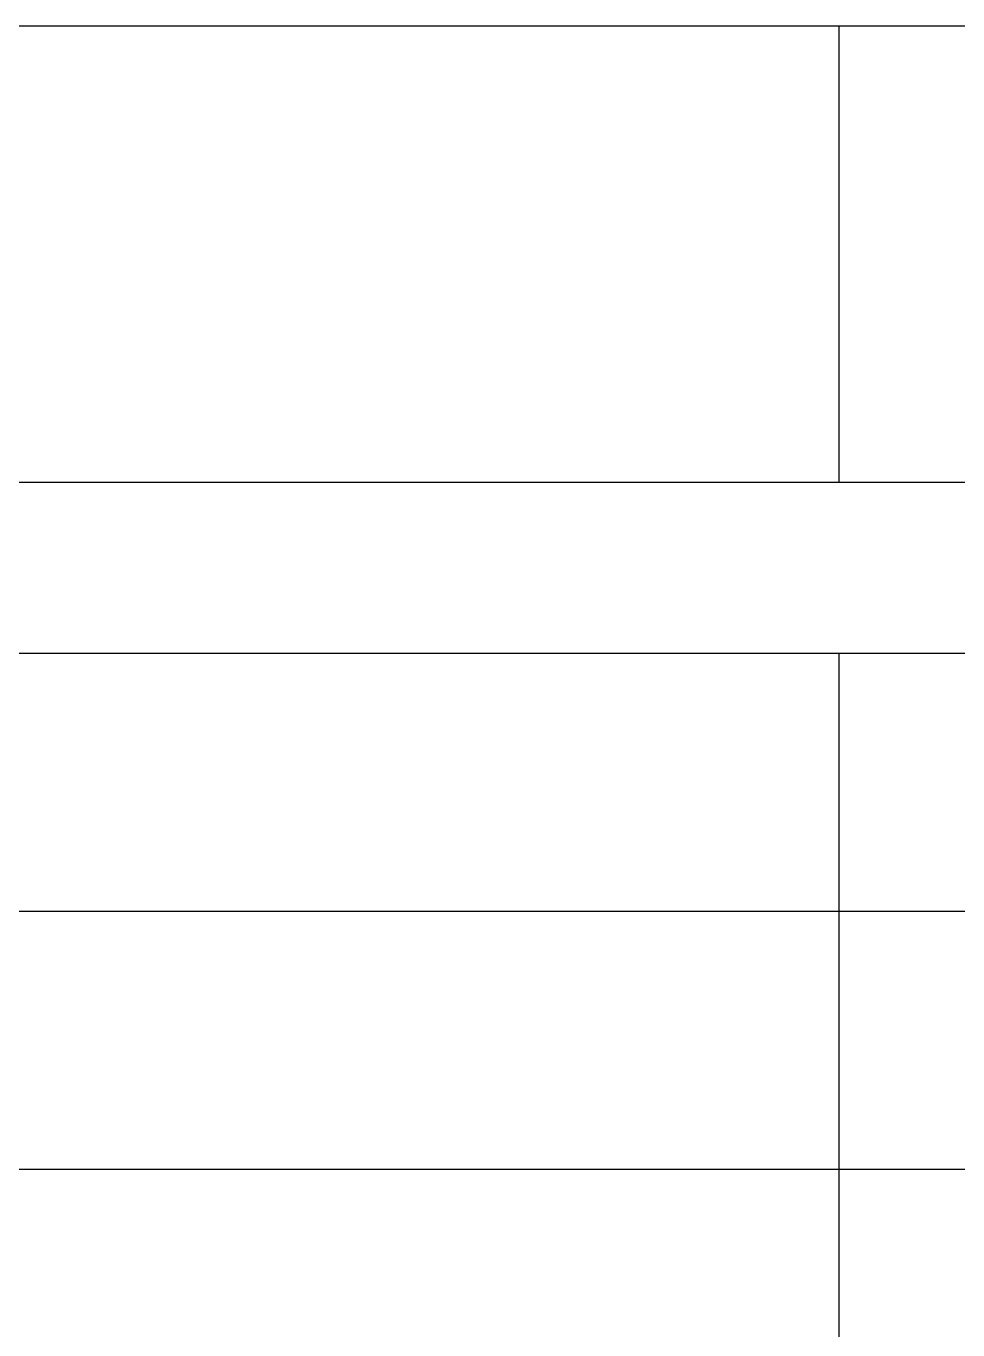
# Model space of a CAD drawing. Extents: x -1 to 478, y -15 to 369.
# Drawn here: x 370.86 to 385.48, y 46.82 to 67.27 of the extents above; entities that cross this region are included whole.
import ezdxf

# ---------------------------------------------------------------- set-up
doc = ezdxf.new("R2010")
doc.units = 0
doc.header["$MEASUREMENT"] = 0

msp = doc.modelspace()

# ---------------------------------------------------------------- linework, layer by layer
at = {"color": 220}
for p, q in [((478.2768, 67.2725), (3.3053, 67.2725)), ((3.3053, 60.1196), (478.2768, 60.1196))]:
    msp.add_line(p, q, dxfattribs=at)
for points in [[(383.6148, 67.2725), (383.6148, 60.1196)], [(3.3053, 57.4401), (478.2768, 57.4401)], [(383.6148, 57.4401), (383.6148, 3.5475)], [(3.3053, 53.3924), (478.2768, 53.3924)], [(3.3053, 49.3447), (478.2768, 49.3447)]]:
    msp.add_lwpolyline(points, dxfattribs=at)

doc.saveas('drawing.dxf')
